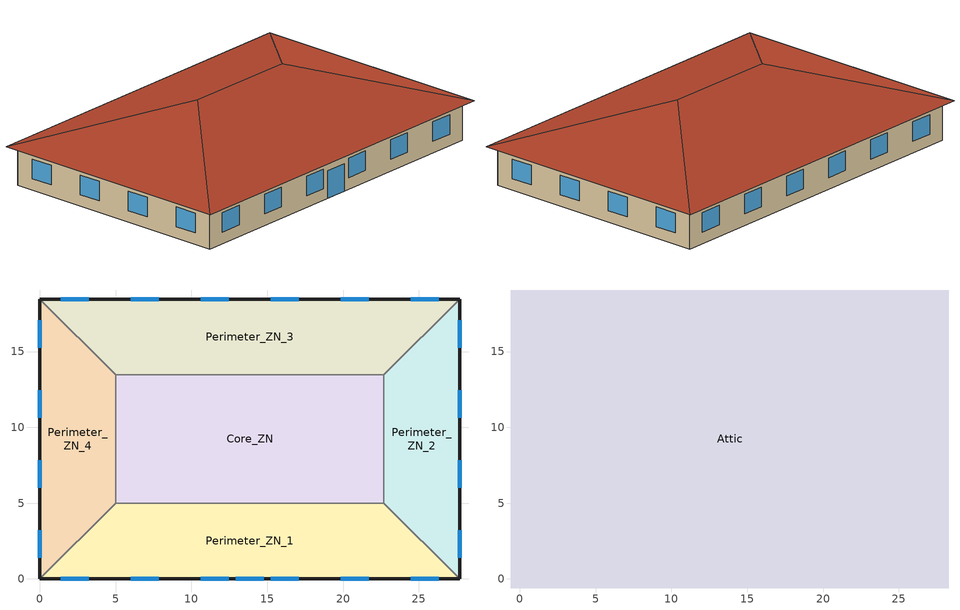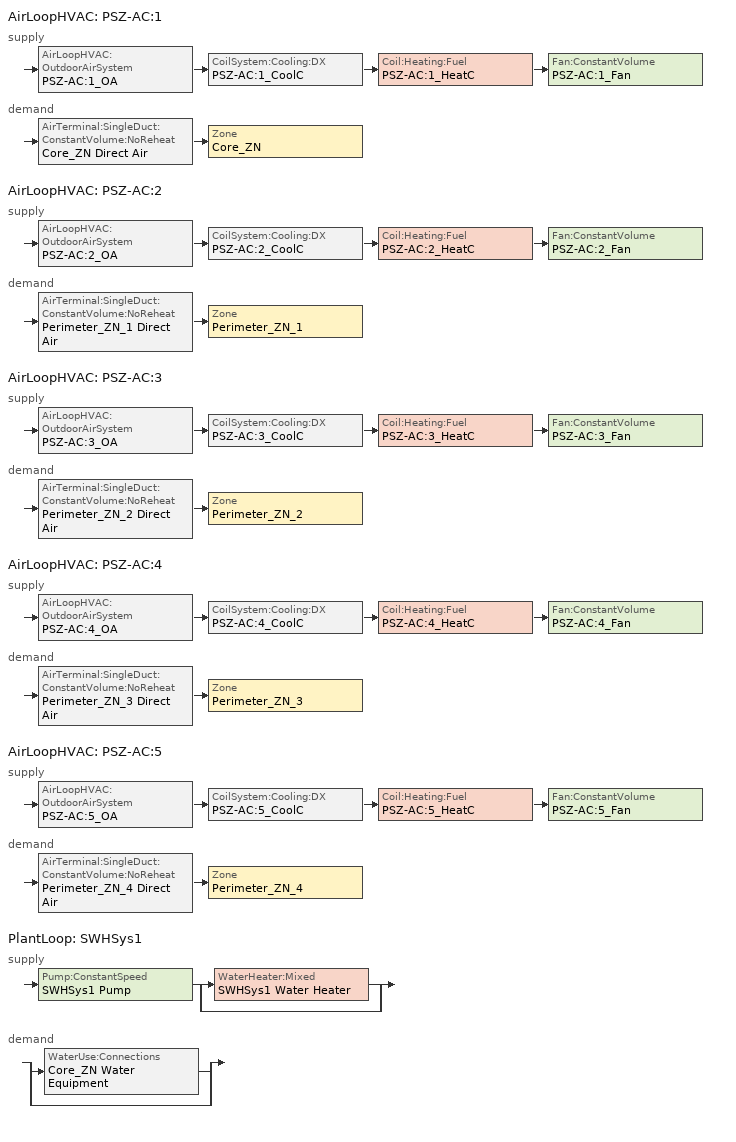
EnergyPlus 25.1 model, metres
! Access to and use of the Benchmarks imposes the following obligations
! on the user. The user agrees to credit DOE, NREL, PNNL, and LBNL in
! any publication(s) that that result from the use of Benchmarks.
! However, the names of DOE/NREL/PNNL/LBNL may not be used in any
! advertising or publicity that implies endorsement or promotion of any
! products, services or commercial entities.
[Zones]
Core_ZN
 floor ground (ext-slab): 22.69,13.46 22.69,5 5,5 5,13.46 z0
 wall to Perimeter_ZN_2 (int-walls): 22.69,5 22.69,13.46 z0:3.05
 wall to Perimeter_ZN_3 (int-walls): 22.69,13.46 5,13.46 z0:3.05
 wall to Perimeter_ZN_1 (int-walls): 5,5 22.69,5 z0:3.05
 wall to Perimeter_ZN_4 (int-walls): 5,13.46 5,5 z0:3.05
Perimeter_ZN_1
 floor ground (ext-slab): 27.69,0 0,0 5,5 22.69,5 z0
 wall outside (ext-walls-mass-nonres): 0,0 27.69,0 z0:3.05
 wall to Perimeter_ZN_2 (int-walls): 27.69,0 22.69,5 z0:3.05
 wall to Perimeter_ZN_4 (int-walls): 5,5 0,0 z0:3.05
 window (window-90.1-2004-nonres-fixed): 1.39,0 3.22,0 / 6.01,0 7.84,0 / 10.62,0 12.45,0 / 15.24,0 17.07,0 / 19.85,0 21.68,0 / 24.47,0 26.3,0 z0.9:2.42; 12.93,0 14.76,0 z0:2.13
Perimeter_ZN_2
 floor ground (ext-slab): 27.69,18.46 27.69,0 22.69,5 22.69,13.46 z0
 wall outside (ext-walls-mass-nonres): 27.69,0 27.69,18.46 z0:3.05
 wall to Perimeter_ZN_3 (int-walls): 27.69,18.46 22.69,13.46 z0:3.05
 window (window-90.1-2004-nonres-fixed): 27.69,1.39 27.69,3.22 / 27.69,6.01 27.69,7.84 / 27.69,10.62 27.69,12.45 / 27.69,15.24 27.69,17.07 z0.9:2.42
Perimeter_ZN_3
 floor ground (ext-slab): 27.69,18.46 22.69,13.46 5,13.46 0,18.46 z0
 wall outside (ext-walls-mass-nonres): 27.69,18.46 0,18.46 z0:3.05
 wall to Perimeter_ZN_4 (int-walls): 0,18.46 5,13.46 z0:3.05
 window (window-90.1-2004-nonres-fixed): 26.3,18.46 24.47,18.46 / 21.68,18.46 19.85,18.46 / 17.07,18.46 15.24,18.46 / 12.45,18.46 10.62,18.46 / 7.84,18.46 6.01,18.46 / 3.22,18.46 1.39,18.46 z0.9:2.42
Perimeter_ZN_4
 floor ground (ext-slab): 0,18.46 5,13.46 5,5 0,0 z0
 wall outside (ext-walls-mass-nonres): 0,18.46 0,0 z0:3.05
 window (window-90.1-2004-nonres-fixed): 0,17.07 0,15.24 / 0,12.45 0,10.62 / 0,7.84 0,6.01 / 0,3.22 0,1.39 z0.9:2.42
Attic
 floor outside (attic-floor-nonres): 28.29,19.06 28.29,-0.6 27.69,0 27.69,18.46 z3.05; 28.29,19.06 27.69,18.46 0,18.46 -0.6,19.06 z3.05; 27.69,0 28.29,-0.6 -0.6,-0.6 0,0 z3.05; 0,18.46 0,0 -0.6,-0.6 -0.6,19.06 z3.05
 floor to Core_ZN (attic-floor-nonres): 22.69,13.46 22.69,5 5,5 5,13.46 z3.05
 floor to Perimeter_ZN_2 (attic-floor-nonres): 27.69,18.46 27.69,0 22.69,5 22.69,13.46 z3.05
 floor to Perimeter_ZN_3 (attic-floor-nonres): 27.69,18.46 22.69,13.46 5,13.46 0,18.46 z3.05
 floor to Perimeter_ZN_1 (attic-floor-nonres): 27.69,0 0,0 5,5 22.69,5 z3.05
 floor to Perimeter_ZN_4 (attic-floor-nonres): 0,18.46 5,13.46 5,5 0,0 z3.05
 roof outside (attic-roof-nonres): 18.46,9.23,6.33 28.29,-0.6,3.05 28.29,19.06,3.05; 18.46,9.23,6.33 28.29,19.06,3.05 -0.6,19.06,3.05 9.23,9.23,6.33; 9.23,9.23,6.33 -0.6,-0.6,3.05 28.29,-0.6,3.05 18.46,9.23,6.33; 9.23,9.23,6.33 -0.6,19.06,3.05 -0.6,-0.6,3.05
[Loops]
AirLoopHVAC 'PSZ-AC:1'
 supply: AirLoopHVAC:OutdoorAirSystem 'PSZ-AC:1_OA' > CoilSystem:Cooling:DX 'PSZ-AC:1_CoolC' > Coil:Heating:Fuel 'PSZ-AC:1_HeatC' > Fan:ConstantVolume 'PSZ-AC:1_Fan'
 demand: AirTerminal:SingleDuct:ConstantVolume:NoReheat 'Core_ZN Direct Air' > Zone 'Core_ZN'
AirLoopHVAC 'PSZ-AC:2'
 supply: AirLoopHVAC:OutdoorAirSystem 'PSZ-AC:2_OA' > CoilSystem:Cooling:DX 'PSZ-AC:2_CoolC' > Coil:Heating:Fuel 'PSZ-AC:2_HeatC' > Fan:ConstantVolume 'PSZ-AC:2_Fan'
 demand: AirTerminal:SingleDuct:ConstantVolume:NoReheat 'Perimeter_ZN_1 Direct Air' > Zone 'Perimeter_ZN_1'
AirLoopHVAC 'PSZ-AC:3'
 supply: AirLoopHVAC:OutdoorAirSystem 'PSZ-AC:3_OA' > CoilSystem:Cooling:DX 'PSZ-AC:3_CoolC' > Coil:Heating:Fuel 'PSZ-AC:3_HeatC' > Fan:ConstantVolume 'PSZ-AC:3_Fan'
 demand: AirTerminal:SingleDuct:ConstantVolume:NoReheat 'Perimeter_ZN_2 Direct Air' > Zone 'Perimeter_ZN_2'
AirLoopHVAC 'PSZ-AC:4'
 supply: AirLoopHVAC:OutdoorAirSystem 'PSZ-AC:4_OA' > CoilSystem:Cooling:DX 'PSZ-AC:4_CoolC' > Coil:Heating:Fuel 'PSZ-AC:4_HeatC' > Fan:ConstantVolume 'PSZ-AC:4_Fan'
 demand: AirTerminal:SingleDuct:ConstantVolume:NoReheat 'Perimeter_ZN_3 Direct Air' > Zone 'Perimeter_ZN_3'
AirLoopHVAC 'PSZ-AC:5'
 supply: AirLoopHVAC:OutdoorAirSystem 'PSZ-AC:5_OA' > CoilSystem:Cooling:DX 'PSZ-AC:5_CoolC' > Coil:Heating:Fuel 'PSZ-AC:5_HeatC' > Fan:ConstantVolume 'PSZ-AC:5_Fan'
 demand: AirTerminal:SingleDuct:ConstantVolume:NoReheat 'Perimeter_ZN_4 Direct Air' > Zone 'Perimeter_ZN_4'
PlantLoop 'SWHSys1'
 supply: Pump:ConstantSpeed 'SWHSys1 Pump' > split
  | WaterHeater:Mixed 'SWHSys1 Water Heater'
  | bypass
 demand: split
  | WaterUse:Connections 'Core_ZN Water Equipment'
  | bypass
[Site:Location]
USA CO-BOULDER: Latitude {deg}=40.02; Longitude {deg}=-105.25; Time Zone {hr}=-7; Elevation {m}=1634
[SizingPeriod:DesignDay] Day of Month=21; Dry-Bulb Temperature Range Modifier Type=DefaultMultipliers; Humidity Condition Type=Wetbulb; Barometric Pressure {Pa}=83175; Rain Indicator=No; Snow Indicator=No; Daylight Saving Time Indicator=No; Solar Model Indicator=ASHRAEClearSky; ASHRAE Clear Sky Optical Depth for Beam Irradiance (taub)=0; ASHRAE Clear Sky Optical Depth for Diffuse Irradiance (taud)=0
Name | Month | Day Type | Maximum Dry-Bulb Temperature {C} | Daily Dry-Bulb Temperature Range {deltaC} | Wetbulb or DewPoint at Maximum Dry-Bulb {C} | Wind Speed {m/s} | Wind Direction {deg} | Sky Clearness
BOULDER Ann Htg 99.6% Condns DB | 12 | WinterDesignDay | -18.6 | 0 | -18.6 | 2.9 | 140 | 0
BOULDER Ann Clg .4% Condns WB=>MDB | 7 | SummerDesignDay | 27.4 | 15.2 | 18.6 | 5 | 350 | 1
[Site:GroundTemperature:BuildingSurface]
19.195, 19.191, 19.215, 19.25, 19.367, 20.429, 21.511, 21.776, 20.44, 19.538, 19.333, 19.237
[Site:WaterMainsTemperature]
Calculation Method=CORRELATION; Annual Average Outdoor Air Temperature {C}=9.84; Maximum Difference In Monthly Average Outdoor Air Temperatures {deltaC}=24.7
[Building]
Benchmark Small Office New V1.2_4.0: North Axis {deg}=0; Terrain=City; Loads Convergence Tolerance Value {W}=0.04; Temperature Convergence Tolerance Value {deltaC}=0.2; Solar Distribution=FullInteriorAndExterior; Maximum Number of Warmup Days=25; Minimum Number of Warmup Days=6
[Construction]
ext-walls-mass-nonres: 1IN Stucco, 8IN CONCRETE HW, Mass NonRes Wall Insulation, 1/2IN Gypsum
attic-floor-nonres: 1/2IN Gypsum, AtticFloor NonRes Insulation, 1/2IN Gypsum
attic-roof-nonres: Roof Membrane, Metal Decking
ext-slab: HW CONCRETE, CP02 CARPET PAD
int-walls: 1/2IN Gypsum, 1/2IN Gypsum
window-90.1-2004-nonres-fixed: ASHRAE NonRes Fixed Assembly Window
InteriorFurnishings: Std Wood 6inch
[Material] Thermal Absorptance=0.9
Name | Roughness | Thickness {m} | Conductivity {W/m-K} | Density {kg/m3} | Specific Heat {J/kg-K} | Solar Absorptance | Visible Absorptance
Mass NonRes Wall Insulation | MediumRough | 0.0495495 | 0.049 | 265 | 836.8 | 0.7 | 0.7
AtticFloor NonRes Insulation | MediumRough | 0.236805 | 0.049 | 265 | 836.8 | 0.7 | 0.7
1/2IN Gypsum | Smooth | 0.0127 | 0.16 | 784.9 | 830 | 0.92 | 0.92
1IN Stucco | Smooth | 0.0253 | 0.6918 | 1858 | 837 | 0.92 | 0.92
8IN CONCRETE HW | Rough | 0.2032 | 1.311 | 2240 | 836.8 | 0.7 | 0.7
HW CONCRETE | Rough | 0.1016 | 1.311 | 2240 | 836.8 | 0.7 | 0.7
Roof Membrane | VeryRough | 0.0095 | 0.16 | 1121.29 | 1460 | 0.7 | 0.7
Metal Decking | MediumSmooth | 0.0015 | 45.006 | 7680 | 418.4 | 0.7 | 0.3
Std Wood 6inch | MediumSmooth | 0.15 | 0.12 | 540 | 1210 | 0.7 | 0.7
[Material:NoMass]
CP02 CARPET PAD: Roughness=VeryRough; Thermal Resistance {m2-K/W}=0.2165; Thermal Absorptance=0.9; Solar Absorptance=0.7; Visible Absorptance=0.8
[WindowMaterial:SimpleGlazingSystem]
ASHRAE NonRes Fixed Assembly Window: U-Factor {W/m2-K}=3.23646; Solar Heat Gain Coefficient=0.39
[Zone] Type=1; Multiplier=1; Ceiling Height {m}=-9999; Floor Area {m2}=autocalculate
Name | Volume {m3} | Part of Total Floor Area
Attic | 720.1877 | No
Core_ZN | 456.4551 | Yes
Perimeter_ZN_1; Perimeter_ZN_3 | 346.0225 | Yes
Perimeter_ZN_2; Perimeter_ZN_4 | 205.265 | Yes
[People] Number of People Schedule=BLDG_OCC_SCH; Number of People Calculation Method=Area/Person; Floor Area per Person {m2/person}=18.58; Fraction Radiant=0.3; Sensible Heat Fraction=AUTOCALCULATE; Activity Level Schedule=ACTIVITY_SCH; Carbon Dioxide Generation Rate {m3/s-W}=3.82E-8; Enable ASHRAE 55 Comfort Warnings=No; Mean Radiant Temperature Calculation Type=EnclosureAveraged; Work Efficiency Schedule=WORK_EFF_SCH; Clothing Insulation Calculation Method=ClothingInsulationSchedule; Clothing Insulation Schedule=CLOTHING_SCH; Air Velocity Schedule=AIR_VELO_SCH; Thermal Comfort Model 1 Type=FANGER
Name | Zone or ZoneList or Space or SpaceList
Core_ZN People | Core_ZN
Perimeter_ZN_1 People | Perimeter_ZN_1
Perimeter_ZN_2 People | Perimeter_ZN_2
Perimeter_ZN_3 People | Perimeter_ZN_3
Perimeter_ZN_4 People | Perimeter_ZN_4
[Lights] Schedule=BLDG_LIGHT_SCH; Design Level Calculation Method=Watts/Area; Watts per Floor Area {W/m2}=10.76; Return Air Fraction=0; Fraction Radiant=0.7; Fraction Visible=0.2; Fraction Replaceable=1; Return Air Fraction Calculated from Plenum Temperature=No
Name | Zone or ZoneList or Space or SpaceList
Core_ZN_Lights | Core_ZN
Perimeter_ZN_1_Lights | Perimeter_ZN_1
Perimeter_ZN_2_Lights | Perimeter_ZN_2
Perimeter_ZN_3_Lights | Perimeter_ZN_3
Perimeter_ZN_4_Lights | Perimeter_ZN_4
[ElectricEquipment] Schedule=BLDG_EQUIP_SCH; Design Level Calculation Method=Watts/Area; Watts per Floor Area {W/m2}=8.07; Fraction Latent=0; Fraction Radiant=0.5; Fraction Lost=0
Name | Zone or ZoneList or Space or SpaceList
Core_ZN_MiscPlug_Equip | Core_ZN
Perimeter_ZN_1_MiscPlug_Equip | Perimeter_ZN_1
Perimeter_ZN_2_MiscPlug_Equip | Perimeter_ZN_2
Perimeter_ZN_3_MiscPlug_Equip | Perimeter_ZN_3
Perimeter_ZN_4_MiscPlug_Equip | Perimeter_ZN_4
[Exterior:Lights]
Exterior Facade Lighting: Schedule=ALWAYS_ON; Design Level {W}=966; Control Option=AstronomicalClock
[ZoneInfiltration:DesignFlowRate] Constant Term Coefficient=1; Temperature Term Coefficient=0; Velocity Term Coefficient=0; Velocity Squared Term Coefficient=0
Name | Zone or ZoneList or Space or SpaceList | Schedule | Design Flow Rate Calculation Method | Air Changes per Hour {1/hr} | Flow Rate per Exterior Surface Area {m3/s-m2}
Attic_Infiltration | Attic | ALWAYS_ON | AirChanges/Hour | 1
Perimeter_ZN_1_Infiltration | Perimeter_ZN_1 | INFIL_QUARTER_ON_SCH | Flow/ExteriorArea |  | 0.00070668
Perimeter_ZN_2_Infiltration | Perimeter_ZN_2 | INFIL_QUARTER_ON_SCH | Flow/ExteriorArea |  | 0.0006644
Perimeter_ZN_3_Infiltration | Perimeter_ZN_3 | INFIL_QUARTER_ON_SCH | Flow/ExteriorArea |  | 0.00070668
Perimeter_ZN_4_Infiltration | Perimeter_ZN_4 | INFIL_QUARTER_ON_SCH | Flow/ExteriorArea |  | 0.0006644
[InternalMass] Construction=InteriorFurnishings
Name | Zone or ZoneList | Surface Area {m2}
Core_ZN Internal Mass | Core_ZN | 299.3148
Perimeter_ZN_1 Internal Mass | Perimeter_ZN_1 | 226.9
Perimeter_ZN_2 Internal Mass | Perimeter_ZN_2 | 134.6
Perimeter_ZN_3 Internal Mass | Perimeter_ZN_3 | 226.9
Perimeter_ZN_4 Internal Mass | Perimeter_ZN_4 | 134.6
[Fan:ConstantVolume] Availability Schedule=HVACOperationSchd; Fan Total Efficiency=0.53625; Pressure Rise {Pa}=622; Maximum Flow Rate {m3/s}=AUTOSIZE; Motor Efficiency=0.825; Motor In Airstream Fraction=1
PSZ-AC:1_Fan; PSZ-AC:2_Fan; PSZ-AC:3_Fan; PSZ-AC:4_Fan; PSZ-AC:5_Fan
[Coil:Heating:Fuel] Availability Schedule=ALWAYS_ON; Fuel Type=NaturalGas; Burner Efficiency=0.8; Nominal Capacity {W}=AUTOSIZE
PSZ-AC:1_HeatC; PSZ-AC:2_HeatC; PSZ-AC:3_HeatC; PSZ-AC:4_HeatC; PSZ-AC:5_HeatC
[Coil:Cooling:DX:SingleSpeed] Availability Schedule=ALWAYS_ON; Gross Rated Total Cooling Capacity {W}=AUTOSIZE; Gross Rated Sensible Heat Ratio=AUTOSIZE; Gross Rated Cooling COP {W/W}=4.03523; Rated Air Flow Rate {m3/s}=AUTOSIZE; 2017 Rated Evaporator Fan Power Per Volume Flow Rate {W/(m3/s)}=773.3; Total Cooling Capacity Function of Temperature Curve=CoolCStandard10Ton_CapFT; Total Cooling Capacity Function of Flow Fraction Curve=CoolCStandard10Ton_CapFF; Energy Input Ratio Function of Temperature Curve=CoolCStandard10Ton_EIRFT; Energy Input Ratio Function of Flow Fraction Curve=CoolCStandard10Ton_EIRFFF; Part Load Fraction Correlation Curve=CoolCStandard10Ton_PLR; Minimum Outdoor Dry-Bulb Temperature for Compressor Operation {C}=-25
PSZ-AC:1_CoolC DXCoil; PSZ-AC:2_CoolC DXCoil; PSZ-AC:3_CoolC DXCoil; PSZ-AC:4_CoolC DXCoil; PSZ-AC:5_CoolC DXCoil
[Zone equipment]
Core_ZN: Core_ZN Direct Air
Perimeter_ZN_1: Perimeter_ZN_1 Direct Air
Perimeter_ZN_2: Perimeter_ZN_2 Direct Air
Perimeter_ZN_3: Perimeter_ZN_3 Direct Air
Perimeter_ZN_4: Perimeter_ZN_4 Direct Air
[Sizing:Zone] Zone Cooling Design Supply Air Temperature Input Method=SupplyAirTemperature; Zone Cooling Design Supply Air Temperature {C}=14; Zone Heating Design Supply Air Temperature Input Method=SupplyAirTemperature; Zone Heating Design Supply Air Temperature {C}=40; Zone Cooling Design Supply Air Humidity Ratio {kgWater/kgDryAir}=0.0085; Zone Heating Design Supply Air Humidity Ratio {kgWater/kgDryAir}=0.008; Cooling Design Air Flow Method=DesignDay; Cooling Design Air Flow Rate {m3/s}=0; Cooling Minimum Air Flow per Zone Floor Area {m3/s-m2}=.000762; Cooling Minimum Air Flow {m3/s}=0; Cooling Minimum Air Flow Fraction=0; Heating Design Air Flow Method=DesignDay; Heating Design Air Flow Rate {m3/s}=0; Heating Maximum Air Flow per Zone Floor Area {m3/s-m2}=.002032; Heating Maximum Air Flow {m3/s}=.1415762; Heating Maximum Air Flow Fraction=0.3; Account for Dedicated Outdoor Air System=No; Dedicated Outdoor Air System Control Strategy=NeutralSupplyAir; Dedicated Outdoor Air Low Setpoint Temperature for Design {C}=autosize; Dedicated Outdoor Air High Setpoint Temperature for Design {C}=autosize; Zone Load Sizing Method=Sensible Load Only No Latent Load; Zone Latent Cooling Design Supply Air Humidity Ratio Input Method=HumidityRatioDifference; Zone Cooling Design Supply Air Humidity Ratio Difference {kgWater/kgDryAir}=0.005; Zone Latent Heating Design Supply Air Humidity Ratio Input Method=HumidityRatioDifference; Zone Humidification Design Supply Air Humidity Ratio Difference {kgWater/kgDryAir}=0.005
Name | Design Specification Outdoor Air Object
Core_ZN | SZ DSOA Core_ZN
Perimeter_ZN_1 | SZ DSOA Perimeter_ZN_1
Perimeter_ZN_2 | SZ DSOA Perimeter_ZN_2
Perimeter_ZN_3 | SZ DSOA Perimeter_ZN_3
Perimeter_ZN_4 | SZ DSOA Perimeter_ZN_4
[DesignSpecification:OutdoorAir] Outdoor Air Method=Flow/Person; Outdoor Air Flow per Person {m3/s-person}=0.01; Outdoor Air Flow per Zone Floor Area {m3/s-m2}=0; Outdoor Air Flow per Zone {m3/s}=0
SZ DSOA Core_ZN; SZ DSOA Perimeter_ZN_1; SZ DSOA Perimeter_ZN_2; SZ DSOA Perimeter_ZN_3; SZ DSOA Perimeter_ZN_4
[ZoneControl:Thermostat] Control Type Schedule=Dual Zone Control Type Sched
Name | Zone or ZoneList | Control 1
Core_ZN Thermostat | Core_ZN | Core_ZN DualSPSched
Perimeter_ZN_1 Thermostat | Perimeter_ZN_1 | Perimeter_ZN_1 DualSPSched
Perimeter_ZN_2 Thermostat | Perimeter_ZN_2 | Perimeter_ZN_2 DualSPSched
Perimeter_ZN_3 Thermostat | Perimeter_ZN_3 | Perimeter_ZN_3 DualSPSched
Perimeter_ZN_4 Thermostat | Perimeter_ZN_4 | Perimeter_ZN_4 DualSPSched
[ThermostatSetpoint:DualSetpoint] Heating Setpoint Temperature Schedule=HTGSETP_SCH; Cooling Setpoint Temperature Schedule=CLGSETP_SCH
Core_ZN DualSPSched; Perimeter_ZN_1 DualSPSched; Perimeter_ZN_2 DualSPSched; Perimeter_ZN_3 DualSPSched; Perimeter_ZN_4 DualSPSched
[SetpointManager:SingleZone:Reheat] Control Variable=Temperature; Minimum Supply Air Temperature {C}=10; Maximum Supply Air Temperature {C}=50
Name | Control Zone | Setpoint Node or NodeList
SupAirTemp MngrCore_ZN | Core_ZN | PSZ-AC:1 Supply Equipment Outlet Node
SupAirTemp MngrPerimeter_ZN_1 | Perimeter_ZN_1 | PSZ-AC:2 Supply Equipment Outlet Node
SupAirTemp MngrPerimeter_ZN_2 | Perimeter_ZN_2 | PSZ-AC:3 Supply Equipment Outlet Node
SupAirTemp MngrPerimeter_ZN_3 | Perimeter_ZN_3 | PSZ-AC:4 Supply Equipment Outlet Node
SupAirTemp MngrPerimeter_ZN_4 | Perimeter_ZN_4 | PSZ-AC:5 Supply Equipment Outlet Node
[Sizing:System] Type of Load to Size On=Sensible; Design Outdoor Air Flow Rate {m3/s}=AUTOSIZE; Central Heating Maximum System Air Flow Ratio=1; Preheat Design Temperature {C}=7; Preheat Design Humidity Ratio {kgWater/kgDryAir}=0.008; Precool Design Temperature {C}=12.8; Precool Design Humidity Ratio {kgWater/kgDryAir}=0.008; Central Cooling Design Supply Air Temperature {C}=12.8; Central Heating Design Supply Air Temperature {C}=40; Type of Zone Sum to Use=NonCoincident; 100% Outdoor Air in Cooling=No; 100% Outdoor Air in Heating=No; Central Cooling Design Supply Air Humidity Ratio {kgWater/kgDryAir}=0.0085; Central Heating Design Supply Air Humidity Ratio {kgWater/kgDryAir}=0.008; Cooling Supply Air Flow Rate Method=DesignDay; Cooling Supply Air Flow Rate {m3/s}=0; Heating Supply Air Flow Rate Method=DesignDay; Heating Supply Air Flow Rate {m3/s}=0; System Outdoor Air Method=ZoneSum; Zone Maximum Outdoor Air Fraction=1; Cooling Design Capacity Method=CoolingDesignCapacity; Cooling Design Capacity {W}=autosize; Heating Design Capacity Method=HeatingDesignCapacity; Heating Design Capacity {W}=autosize; Central Cooling Capacity Control Method=OnOff
PSZ-AC:1; PSZ-AC:2; PSZ-AC:3; PSZ-AC:4; PSZ-AC:5
[Controller:OutdoorAir] Minimum Outdoor Air Flow Rate {m3/s}=AUTOSIZE; Maximum Outdoor Air Flow Rate {m3/s}=AUTOSIZE; Economizer Control Type=NoEconomizer; Economizer Control Action Type=ModulateFlow; Economizer Maximum Limit Dry-Bulb Temperature {C}=28; Economizer Maximum Limit Enthalpy {J/kg}=64000; Economizer Minimum Limit Dry-Bulb Temperature {C}=-100; Lockout Type=NoLockout; Minimum Limit Type=FixedMinimum; Minimum Outdoor Air Schedule=MinOA_Sched
PSZ-AC:1_OA_Controller; PSZ-AC:2_OA_Controller; PSZ-AC:3_OA_Controller; PSZ-AC:4_OA_Controller; PSZ-AC:5_OA_Controller
[AirLoopHVAC] Design Supply Air Flow Rate {m3/s}=AUTOSIZE
PSZ-AC:1; PSZ-AC:2; PSZ-AC:3; PSZ-AC:4; PSZ-AC:5
[CoilSystem:Cooling:DX] Availability Schedule=ALWAYS_ON
Name | Cooling Coil
PSZ-AC:1_CoolC | PSZ-AC:1_CoolC DXCoil
PSZ-AC:2_CoolC | PSZ-AC:2_CoolC DXCoil
PSZ-AC:3_CoolC | PSZ-AC:3_CoolC DXCoil
PSZ-AC:4_CoolC | PSZ-AC:4_CoolC DXCoil
PSZ-AC:5_CoolC | PSZ-AC:5_CoolC DXCoil
[AirTerminal:SingleDuct:ConstantVolume:NoReheat] Availability Schedule=ALWAYS_ON; Maximum Air Flow Rate {m3/s}=AUTOSIZE
Core_ZN Direct Air; Perimeter_ZN_1 Direct Air; Perimeter_ZN_2 Direct Air; Perimeter_ZN_3 Direct Air; Perimeter_ZN_4 Direct Air
[AvailabilityManager:NightCycle] Applicability Schedule=ALWAYS_ON; Fan Schedule=HVACOperationSchd; Control Type=CycleOnAny; Thermostat Tolerance {deltaC}=1; Cycling Run Time Control Type=FixedRunTime; Cycling Run Time {s}=1800
PSZ-AC:1 Availability Manager; PSZ-AC:2 Availability Manager; PSZ-AC:3 Availability Manager; PSZ-AC:4 Availability Manager; PSZ-AC:5 Availability Manager
[SetpointManager:MixedAir] Control Variable=Temperature
Name | Setpoint Node or NodeList
PSZ-AC:1_CoolC SAT Manager | PSZ-AC:1_CoolC-PSZ-AC:1_HeatCNode
PSZ-AC:1_HeatC MixedAir Manager | PSZ-AC:1_HeatC-PSZ-AC:1_FanNode
PSZ-AC:1_OAMixed Air Temp Manager | PSZ-AC:1_OA-PSZ-AC:1_CoolCNode
PSZ-AC:2_CoolC SAT Manager | PSZ-AC:2_CoolC-PSZ-AC:2_HeatCNode
PSZ-AC:2_HeatC MixedAir Manager | PSZ-AC:2_HeatC-PSZ-AC:2_FanNode
PSZ-AC:2_OAMixed Air Temp Manager | PSZ-AC:2_OA-PSZ-AC:2_CoolCNode
PSZ-AC:3_CoolC SAT Manager | PSZ-AC:3_CoolC-PSZ-AC:3_HeatCNode
PSZ-AC:3_HeatC MixedAir Manager | PSZ-AC:3_HeatC-PSZ-AC:3_FanNode
PSZ-AC:3_OAMixed Air Temp Manager | PSZ-AC:3_OA-PSZ-AC:3_CoolCNode
PSZ-AC:4_CoolC SAT Manager | PSZ-AC:4_CoolC-PSZ-AC:4_HeatCNode
PSZ-AC:4_HeatC MixedAir Manager | PSZ-AC:4_HeatC-PSZ-AC:4_FanNode
PSZ-AC:4_OAMixed Air Temp Manager | PSZ-AC:4_OA-PSZ-AC:4_CoolCNode
PSZ-AC:5_CoolC SAT Manager | PSZ-AC:5_CoolC-PSZ-AC:5_HeatCNode
PSZ-AC:5_HeatC MixedAir Manager | PSZ-AC:5_HeatC-PSZ-AC:5_FanNode
PSZ-AC:5_OAMixed Air Temp Manager | PSZ-AC:5_OA-PSZ-AC:5_CoolCNode
[WaterHeater:Mixed]
SWHSys1 Water Heater: Tank Volume {m3}=0.1514; Setpoint Temperature Schedule=SWHSys1 Water Heater Setpoint Temperature Schedule Name; Deadband Temperature Difference {deltaC}=2; Maximum Temperature Limit {C}=82.2222; Heater Control Type=Cycle; Heater Maximum Capacity {W}=845000; Heater Ignition Minimum Flow Rate {m3/s}=0; Heater Ignition Delay {s}=0; Heater Fuel Type=NATURALGAS; Heater Thermal Efficiency=0.8; Off Cycle Parasitic Fuel Consumption Rate {W}=20; Off Cycle Parasitic Fuel Type=NATURALGAS; Off Cycle Parasitic Heat Fraction to Tank=0.8; On Cycle Parasitic Fuel Consumption Rate {W}=0; On Cycle Parasitic Fuel Type=NATURALGAS; On Cycle Parasitic Heat Fraction to Tank=0; Ambient Temperature Indicator=SCHEDULE; Ambient Temperature Schedule=SWHSys1 Water Heater Ambient Temperature Schedule Name; Off Cycle Loss Coefficient to Ambient Temperature {W/K}=6; Off Cycle Loss Fraction to Zone=1; On Cycle Loss Coefficient to Ambient Temperature {W/K}=6; On Cycle Loss Fraction to Zone=1; Use Side Effectiveness=1; Source Side Effectiveness=1; Use Side Design Flow Rate {m3/s}=AUTOSIZE; Source Side Design Flow Rate {m3/s}=AUTOSIZE; Indirect Water Heating Recovery Time {hr}=1.5
[Pump:ConstantSpeed]
SWHSys1 Pump: Design Flow Rate {m3/s}=AUTOSIZE; Design Pump Head {Pa}=0.001; Design Power Consumption {W}=AUTOSIZE; Motor Efficiency=1; Fraction of Motor Inefficiencies to Fluid Stream=0; Pump Control Type=Intermittent
[WaterUse:Equipment]
Core_ZN Water Equipment: Peak Flow Rate {m3/s}=3.15e-06; Flow Rate Fraction Schedule=BLDG_SWH_SCH; Target Temperature Schedule=Water Equipment Temp Sched; Hot Water Supply Temperature Schedule=Water Equipment Hot Supply Temp Sched; Zone=Core_ZN; Sensible Fraction Schedule=Water Equipment Sensible fract sched; Latent Fraction Schedule=Water Equipment Latent fract sched
[PlantEquipmentList]
SWHSys1 Equipment List: SWHSys1 Water Heater
[Sizing:Plant]
SWHSys1: Loop Type=Heating; Design Loop Exit Temperature {C}=60; Loop Design Temperature Difference {deltaC}=5
[SetpointManager:Scheduled]
SWHSys1 Loop Setpoint Manager: Control Variable=Temperature; Schedule=SWHSys1-Loop-Temp-Schedule; Setpoint Node or NodeList=SWHSys1 Supply Outlet Node
[PlantEquipmentOperationSchemes]
SWHSys1 Loop Operation Scheme List: Control Scheme 1=SWHSys1 Operation Scheme; Control Scheme 1 Schedule=ALWAYS_ON
[PlantEquipmentOperation:HeatingLoad]
SWHSys1 Operation Scheme: Load Range 1 Lower Limit {W}=0; Load Range 1 Upper Limit {W}=1000000000000000; Range 1 Equipment List=SWHSys1 Equipment List
[PlantLoop]
SWHSys1: Fluid Type=Water; Plant Equipment Operation Scheme=SWHSys1 Loop Operation Scheme List; Maximum Loop Temperature {C}=60; Minimum Loop Temperature {C}=10; Maximum Loop Flow Rate {m3/s}=AUTOSIZE; Minimum Loop Flow Rate {m3/s}=0; Plant Loop Volume {m3}=AUTOSIZE; Load Distribution Scheme=Optimal
[WaterUse:Connections]
Core_ZN Water Equipment: Drain Water Heat Exchanger Type=None; Drain Water Heat Exchanger Destination=Plant; Water Use Equipment 1=Core_ZN Water Equipment
[UtilityCost:Tariff]
Name | Output Meter | Conversion Factor Choice | Demand Window Length | Monthly Charge or Variable | Group
PubServColorado_SG_SecondaryGeneral | Electricity:Facility | kWh | HalfHour | 15.3 | Comm Elect
PubServColorado_C_CommercialService | Electricity:Facility | kWh | HalfHour | 6.6 | Comm Elect
CO_EIAMonthlyRateGas | NaturalGas:Facility | MCF |  | 0 | Comm Gas
[UtilityCost:Charge:Simple] Season=Annual
Name | Utility Cost Charge Simple | Tariff | Source Variable | Category Variable | Cost per Unit Value or Variable
 | AnnualEnergyCharge | PubServColorado_SG_SecondaryGeneral | totalEnergy | EnergyCharges | 0.0165
 | AnnualIncentiveCostCharge | PubServColorado_SG_SecondaryGeneral | totalEnergy | EnergyCharges | 0.0021
 | AnnualEnergyCostCharge | PubServColorado_SG_SecondaryGeneral | totalEnergy | EnergyCharges | 0.0083
 | AnnualEnergyCostCharge | PubServColorado_SG_SecondaryGeneral | totalDemand | EnergyCharges | 12.55
 | taxoffourPtNinePercent | PubServColorado_SG_SecondaryGeneral | SubTotal | Taxes | 0.049
 | AnnualEnergyCharge | PubServColorado_C_CommercialService | totalEnergy | EnergyCharges | 0.0602
 | AnnualIncentiveCharge | PubServColorado_C_CommercialService | totalEnergy | EnergyCharges | 0.0021
 | AnnualEnergyCostCharge | PubServColorado_C_CommercialService | totalEnergy | EnergyCharges | 0.0082
 | taxoffourPtNinePercent | PubServColorado_C_CommercialService | SubTotal | Taxes | 0.049
 | MonthlyRateGasCharge | CO_EIAMonthlyRateGas | totalEnergy | EnergyCharges | CO_MonthlyGasRates
 | TaxoffourPtNinePercent | CO_EIAMonthlyRateGas | SubTotal | Taxes | 0.049
[UtilityCost:Qualify] Variable=TotalDemand; Threshold Value or Variable=25; Season=Annual; Threshold Test=Count
Name | Utility Cost Qualify | Tariff | Qualify Type | Number of Months
 | MinDemand25kw | PubServColorado_SG_SecondaryGeneral | Minimum | 12
 | MaxDemand25kw | PubServColorado_C_CommercialService | Maximum | 1
[UtilityCost:Variable]
CO_MonthlyGasRates: Tariff=CO_EIAMonthlyRateGas; Variable Type=Dimensionless; January Value=6.88; February Value=6.66; March Value=7.3; April Value=7.15; May Value=7.42; June Value=7.85; July Value=8.05; August Value=7.99; September Value=7.58; October Value=7.28; November Value=6.92
[Daylighting:Controls] Daylighting Method=SplitFlux; Lighting Control Type=Continuous; Minimum Input Power Fraction for Continuous or ContinuousOff Dimming Control=0.3; Minimum Light Output Fraction for Continuous or ContinuousOff Dimming Control=0.2; Number of Stepped Control Steps=1; Probability Lighting will be Reset When Needed in Manual Stepped Control=1; Glare Calculation Azimuth Angle of View Direction Clockwise from Zone y-Axis {deg}=0; Maximum Allowable Discomfort Glare Index=22; Fraction of Lights Controlled by Reference Point 1=1; Illuminance Setpoint at Reference Point 1 {lux}=500; Fraction of Lights Controlled by Reference Point 2=0; Illuminance Setpoint at Reference Point 2 {lux}=500
Name | Zone or Space | Glare Calculation Daylighting Reference Point | Daylighting Reference Point 1 | Daylighting Reference Point 2
Perimeter_ZN_1_DaylCtrl | Perimeter_ZN_1 | Perimeter_ZN_1_DaylRefPt1 | Perimeter_ZN_1_DaylRefPt1 | Perimeter_ZN_1_DaylRefPt2
Perimeter_ZN_2_DaylCtrl | Perimeter_ZN_2 | Perimeter_ZN_2_DaylRefPt1 | Perimeter_ZN_2_DaylRefPt1 | Perimeter_ZN_2_DaylRefPt2
Perimeter_ZN_3_DaylCtrl | Perimeter_ZN_3 | Perimeter_ZN_3_DaylRefPt1 | Perimeter_ZN_3_DaylRefPt1 | Perimeter_ZN_3_DaylRefPt2
Perimeter_ZN_4_DaylCtrl | Perimeter_ZN_4 | Perimeter_ZN_4_DaylRefPt1 | Perimeter_ZN_4_DaylRefPt1 | Perimeter_ZN_4_DaylRefPt2
[Schedule:Compact]
ALWAYS_ON: Through: 12/31, For: AllDays, Until: 24:00, 1
INFIL_QUARTER_ON_SCH: Through: 12/31, For: Weekdays SummerDesignDay, Until: 06:00, 1, Until: 22:00, 0.25, Until: 24:00, 1, For: Saturday WinterDesignDay, Until: 06:00, 1, Until: 18:00, 0.25, Until: 24:00, 1, For: Sunday Holidays AllOtherDays, Until: 24:00, 1
BLDG_OCC_SCH: Through: 12/31, For: SummerDesignDay, Until: 06:00, 0, Until: 22:00, 1, Until: 24:00, 0.05, For: Weekdays, Until: 06:00, 0, Until: 07:00, 0.1, Until: 08:00, 0.2, Until: 12:00, 0.95, Until: 13:00, 0.5, Until: 17:00, 0.95, Until: 18:00, 0.3, Until: 20:00, 0.1, Until: 24:00, 0.05, For: Saturday, Until: 06:00, 0, Until: 08:00, 0.1, Until: 12:00, 0.3, Until: 17:00, 0.1, Until: 24:00, 0, For: AllOtherDays, Until: 24:00, 0
BLDG_LIGHT_SCH: Through: 12/31, For: Weekdays, Until: 05:00, 0.05, Until: 07:00, 0.1, Until: 08:00, 0.3, Until: 17:00, 0.9, Until: 18:00, 0.5, Until: 20:00, 0.3, Until: 22:00, 0.2, Until: 23:00, 0.1, Until: 24:00, 0.05, For: Saturday, Until: 06:00, 0.05, Until: 08:00, 0.1, Until: 12:00, 0.3, Until: 17:00, 0.15, Until: 24:00, 0.05, For: SummerDesignDay, Until: 24:00, 1, For: WinterDesignDay, Until: 24:00, 0, For: AllOtherDays, Until: 24:00, 0.05
BLDG_EQUIP_SCH: Through: 12/31, For: Weekdays, Until: 08:00, 0.4, Until: 12:00, 0.9, Until: 13:00, 0.8, Until: 17:00, 0.9, Until: 18:00, 0.5, Until: 24:00, 0.4, For: Saturday, Until: 06:00, 0.3, Until: 08:00, 0.4, Until: 12:00, 0.5, Until: 17:00, 0.35, Until: 24:00, 0.3, For: SummerDesignDay, Until: 24:00, 1, For: WinterDesignDay, Until: 24:00, 0, For: AllOtherDays, Until: 24:00, 0.3
ACTIVITY_SCH: Through: 12/31, For: AllDays, Until: 24:00, 120
WORK_EFF_SCH: Through: 12/31, For: AllDays, Until: 24:00, 0
AIR_VELO_SCH; Water Equipment Sensible fract sched: Through: 12/31, For: AllDays, Until: 24:00, 0.2
CLOTHING_SCH: Through: 04/30, For: AllDays, Until: 24:00, 1, Through: 09/30, For: AllDays, Until: 24:00, 0.5, Through: 12/31, For: AllDays, Until: 24:00, 1
CLGSETP_SCH: Through: 12/31, For: Weekdays SummerDesignDay, Until: 06:00, 30, Until: 22:00, 24, Until: 24:00, 30, For: Saturday, Until: 06:00, 30, Until: 18:00, 24, Until: 24:00, 30, For: AllOtherDays, Until: 24:00, 30
HTGSETP_SCH: Through: 12/31, For: Weekdays, Until: 06:00, 15.6, Until: 22:00, 21, Until: 24:00, 15.6, For: Saturday, Until: 06:00, 15.6, Until: 18:00, 21, Until: 24:00, 15.6, For: WinterDesignDay, Until: 24:00, 21, For: AllOtherDays, Until: 24:00, 15.6
MinOA_Sched: Through: 12/31, For: Weekdays SummerDesignDay, Until: 07:00, 0, Until: 22:00, 1, Until: 24:00, 0, For: Saturday WinterDesignDay, Until: 07:00, 0, Until: 18:00, 1, Until: 24:00, 0, For: AllOtherDays, Until: 24:00, 0
Dual Zone Control Type Sched: Through: 12/31, For: AllDays, Until: 24:00, 4
HVACOperationSchd: Through: 12/31, For: Weekdays SummerDesignDay, Until: 06:00, 0, Until: 22:00, 1, Until: 24:00, 0, For: Saturday WinterDesignDay, Until: 06:00, 0, Until: 18:00, 1, Until: 24:00, 0, For: AllOtherDays, Until: 24:00, 0
BLDG_SWH_SCH: Through: 12/31, For: Weekdays SummerDesignDay, Until: 05:00, 0.05, Until: 06:00, 0.08, Until: 07:00, 0.07, Until: 08:00, 0.19, Until: 09:00, 0.35, Until: 10:00, 0.38, Until: 11:00, 0.39, Until: 12:00, 0.47, Until: 13:00, 0.57, Until: 14:00, 0.54, Until: 15:00, 0.34, Until: 16:00, 0.33, Until: 17:00, 0.44, Until: 18:00, 0.26, Until: 19:00, 0.21, Until: 20:00, 0.15, Until: 21:00, 0.17, Until: 22:00, 0.08, Until: 24:00, 0.05, For: Saturday WinterDesignDay, Until: 05:00, 0.05, Until: 06:00, 0.08, Until: 07:00, 0.07, Until: 08:00, 0.11, Until: 09:00, 0.15, Until: 10:00, 0.21, Until: 11:00, 0.19, Until: 12:00, 0.23, Until: 13:00, 0.2, Until: 14:00, 0.19, Until: 15:00, 0.15, Until: 16:00, 0.13, Until: 17:00, 0.14, Until: 21:00, 0.07, Until: 22:00, 0.09, Until: 24:00, 0.05, For: AllOtherDays, Until: 05:00, 0.04, Until: 06:00, 0.07, Until: 11:00, 0.04, Until: 13:00, 0.06, Until: 14:00, 0.09, Until: 15:00, 0.06, Until: 21:00, 0.04, Until: 22:00, 0.07, Until: 24:00, 0.04
Water Equipment Latent fract sched: Through: 12/31, For: AllDays, Until: 24:00, 0.05
SWHSys1 Water Heater Ambient Temperature Schedule Name: Through: 12/31, For: AllDays, Until: 24:00, 22
Water Equipment Temp Sched: Through: 12/31, For: AllDays, Until: 24:00, 48.8
Water Equipment Hot Supply Temp Sched: Through: 12/31, For: AllDays, Until: 24:00, 55
SWHSys1 Water Heater Setpoint Temperature Schedule Name; SWHSys1-Loop-Temp-Schedule: Through: 12/31, For: AllDays, Until: 24:00, 60
[Curve:Biquadratic] Minimum Value of x=17; Maximum Value of x=22; Minimum Value of y=13; Maximum Value of y=46
Name | Coefficient1 Constant | Coefficient2 x | Coefficient3 x**2 | Coefficient4 y | Coefficient5 y**2 | Coefficient6 x*y
CoolCStandard10Ton_CapFT | 0.42415 | 0.04426 | -0.00042 | 0.00333 | -0.00008 | -0.00021
CoolCStandard10Ton_EIRFT | 1.23649 | -0.02431 | 0.00057 | -0.01434 | 0.00063 | -0.00038
[Curve:Quadratic]
Name | Coefficient1 Constant | Coefficient2 x | Coefficient3 x**2 | Minimum Value of x | Maximum Value of x
CoolCStandard10Ton_CapFF | 0.77136 | 0.34053 | -0.11088 | 0.75918 | 1.13877
CoolCStandard10Ton_EIRFFF | 1.2055 | -0.32953 | 0.12308 | 0.75918 | 1.13877
CoolCStandard10Ton_PLR | 0.771 | 0.229 | 0 | 0 | 1
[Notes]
DOE Commercial Building Benchmark
Small Office, new construction
ASHRAE Standards 90.1-2004 and 62-1999
Description:  Single story, five zone office building.
Form:         Area = 511 m2 (5,500 ft2); Number of Stories = 1; Shape = rectangle, Aspect ratio = 1.5
Envelope:     Envelope thermal properties vary with climate according to ASHRAE Standard 90.1-2004.
Opaque constructions: mass walls; attic roof; slab-on-grade floor
Windows: window-to-wall ratio = 21.2%, equal distribution of punched windows
Infiltration = 0.4 cfm/ft2 above grade wall area at 0.3 in wc (75 Pa) adjusted to 0.016 in wc (4 Pa).
25% of full value when ventilation system on.
HVAC:         PSZ-AC, gas furnace
No economizers, per ASHRAE 90.1-2004
Int. gains:   lights = 10.76 W/m2 (1.0 W/ft2) (building area method);
elec. plug loads = 8.07 W/m2 (0.75 W/ft2)
gas plug load = 0 W/m2 (0 W/ft2)
people = 28 total; 5.38/100 m2 (5.0/1000 ft2)
Detached Shading:               None
Daylight:                       None
Natural Ventilation:            None
Zonal Equipment:                None
Air Primary Loops:              PSZ
Plant Loops:                    SHWSys1
System Equipment Autosize:      Yes
Purchased Cooling:              None
Purchased Heating:              None
Coils:                          Coil:Cooling:DX:SingleSpeed; Coil:Heating:Gas
Pumps:                          None
Boilers:                        None
Chillers:                       None
Reference citation for the Commercial Building Benchmarks:
Deru, M.; Field, K.; Studer, D.; Benne, K.; Griffith, B.; Torcellini, P;
Halverson, M.; Winiarski, D.; Liu, B.; Rosenberg, M.; Huang, J.;
Yazdanian, M.; Crawley, D. (2009).
DOE Commercial Building Research Benchmarks for Commercial Buildings.
Washington, DC: U.S. Department of Energy, Energy Efficiency and
Renewable Energy, Office of Building Technologies.
WeatherFileName=USA_CO_Boulder_TMY2.epw
BOULDER_CO_USA Annual Heating 99.6%, MaxDB=-18.6°C
BOULDER_CO_USA Annual Cooling (WB=>MDB) .4%, MDB=27.4°C WB=18.6°C
Outline of contents: general, holidays & daylight savings,
schedule types, always on schedule, misc
***GENERAL SIMULATION PARAMETERS***
